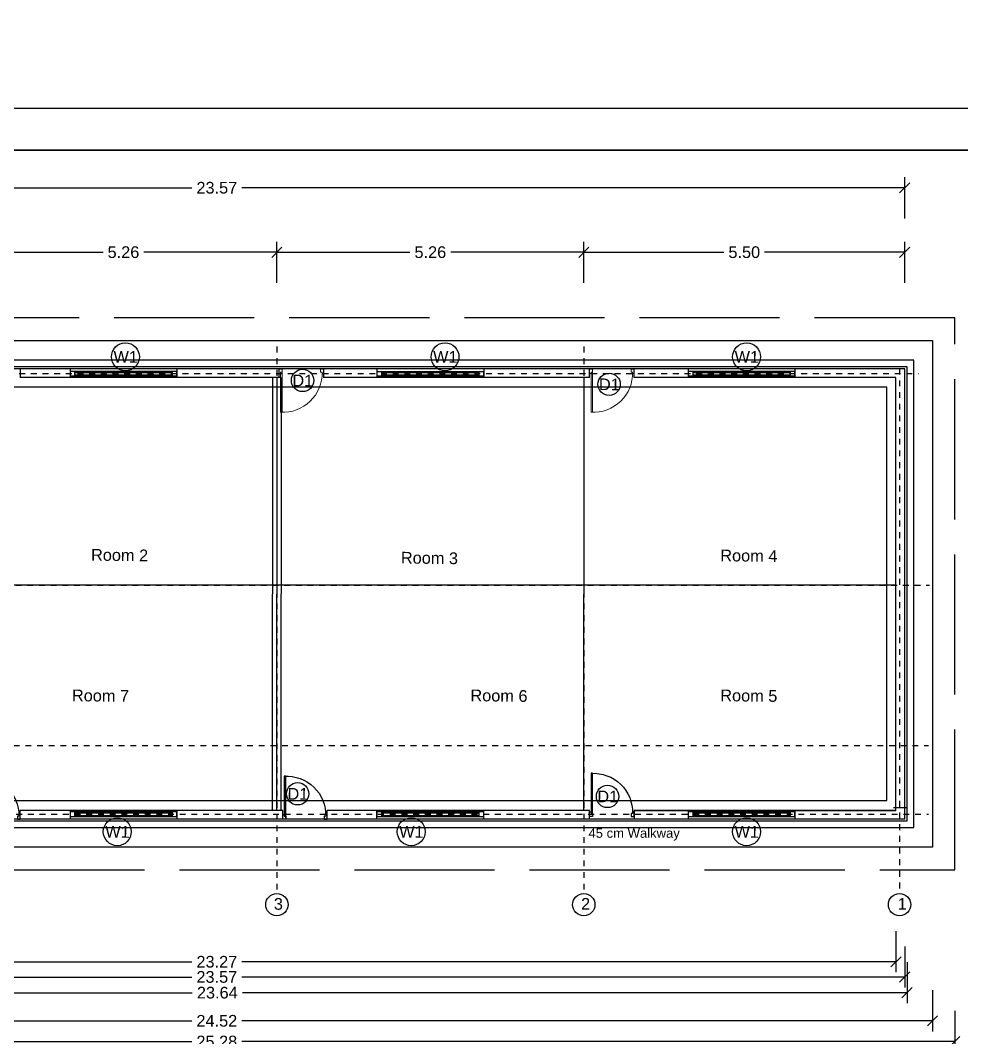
# Model space of a CAD drawing. Header units: metres. Extents: x 428 to 3974, y -4076 to 3914.
# Drawn here: x 1023.86 to 1039.99, y -4062.16 to -4044.74 of the extents above; entities that cross this region are included whole.
import ezdxf

# ---------------------------------------------------------------- set-up
doc = ezdxf.new("R2010")
doc.units = ezdxf.units.M
doc.header["$MEASUREMENT"] = 0
doc.header["$PDMODE"] = 2
doc.linetypes.add('ACAD_ISO02W100', pattern=[15, 12, -3])
doc.linetypes.add('DOT2', pattern=[0.125, 0, -0.125])
for name, color, linetype in [('Dimension', 7, 'Continuous'), ('Frame', 7, 'Continuous'), ('projected_site_clearence', 150, 'Continuous'), ('Truss', 202, 'Continuous'), ('wall', 150, 'Continuous'), ('window', 2, 'Continuous')]:
    doc.layers.add(name, color=color, linetype=linetype)
doc.layers.add('Doors', color=3, linetype='Continuous', lineweight=20)
doc.styles.add('labor camp', font='arial.ttf')
doc.dimstyles.new('1@100', dxfattribs={"dimtxt": 0.2, "dimasz": 0.175, "dimexe": 0.18, "dimexo": 0.0625, "dimgap": 0.09, "dimtad": 0, "dimtih": 1, "dimtoh": 1, "dimzin": 0, "dimdsep": 46, "dimtxsty": 'labor camp', "dimblk": 'OBLIQUE', "dimcen": 0.09, "dimadec": 0, "dimazin": 0, "dimtfac": 1, "dimtofl": 0, "dimtmove": 1, "dimatfit": 3, "dimfxl": 0.525, "dimfxlon": 1, "dimtolj": 1, "dimtzin": 0, "dimarcsym": 0})

# ---------------------------------------------------------------- blocks, each defined once
blk = doc.blocks.new('*U19')
at = {"layer": 'Doors', "color": 202}
for p, q in [((-0.737, -0.076), (-0.737, -0.051)), ((-0.711, -0.051), (-0.737, -0.051)), ((-0.737, -0.051), (-0.737, -0.076)), ((-0.025, -0.051), (-0.051, -0.051)), ((-0.025, -0.076), (-0.025, -0.051)), ((-0.025, -0.076), (-0.025, -0.076))]:
    blk.add_line(p, q, dxfattribs=at)
for points in [[(-0.711, -0.051), (-0.711, 0), (-0.762, 0), (-0.762, -0.076), (-0.737, -0.076)], [(-0.051, -0.051), (-0.051, 0), (0, 0), (0, -0.076), (-0.025, -0.076)], [(-0.051, -0.025), (-0.051, -0.737), (-0.025, -0.737), (-0.025, -0.076)]]:
    blk.add_lwpolyline(points, dxfattribs=at)
blk.add_arc((-0.068, -0.069), 0.669, 178.4805, 273.6311, dxfattribs=at)
blk = doc.blocks.new('_Oblique')
at = {"color": 0, "linetype": 'ByBlock', "lineweight": -2}
blk.add_line((-0.5, -0.5), (0.5, 0.5), dxfattribs=at)
blk = doc.blocks.new('*D47')
at = {"layer": 'Defpoints', "color": 0, "transparency": 16777216}
for p in [(1039.486, -4050.22), (1039.486, -4058.892), (1042.875, -4058.892)]:
    blk.add_point(p, dxfattribs=at)
at = {"layer": 'window', "color": 0, "lineweight": -2, "transparency": 16777216}
for p, q in [((1042.35, -4050.22), (1043.055, -4050.22)), ((1042.875, -4050.22), (1042.875, -4054.364)), ((1042.875, -4058.892), (1042.875, -4054.748)), ((1042.35, -4058.892), (1043.055, -4058.892))]:
    blk.add_line(p, q, dxfattribs=at)
at = {"layer": 'window', "color": 0, "lineweight": -2, "transparency": 16777216, "xscale": 0.175, "yscale": 0.175, "zscale": 0.175}
for p, rotation in [((1042.875, -4050.22), 90), ((1042.875, -4058.892), 270)]:
    blk.add_blockref('_Oblique', p, dxfattribs=dict(at, rotation=rotation))
at = {"layer": 'window', "color": 0, "transparency": 16777216, "insert": (1042.875, -4054.556), "char_height": 0.2, "attachment_point": 5, "style": 'labor camp'}
blk.add_mtext('\\A1;8.67', dxfattribs=at)
blk = doc.blocks.new('*D31')
at = {"layer": 'Defpoints', "color": 0, "transparency": 16777216}
for p in [(1033.512, -4048.706), (1033.512, -4050.701), (1039.011, -4050.701)]:
    blk.add_point(p, dxfattribs=at)
at = {"layer": 'wall', "color": 0, "lineweight": -2, "transparency": 16777216}
for p, q in [((1033.512, -4049.231), (1033.512, -4048.526)), ((1039.011, -4049.231), (1039.011, -4048.526)), ((1033.512, -4048.706), (1035.912, -4048.706)), ((1039.011, -4048.706), (1036.611, -4048.706))]:
    blk.add_line(p, q, dxfattribs=at)
at = {"layer": 'wall', "color": 0, "lineweight": -2, "transparency": 16777216, "xscale": 0.175, "yscale": 0.175, "zscale": 0.175, "rotation": 180}
blk.add_blockref('_Oblique', (1033.512, -4048.706), dxfattribs=at)
at = {"layer": 'wall', "color": 0, "lineweight": -2, "transparency": 16777216, "xscale": 0.175, "yscale": 0.175, "zscale": 0.175}
blk.add_blockref('_Oblique', (1039.011, -4048.706), dxfattribs=at)
at = {"layer": 'wall', "color": 0, "transparency": 16777216, "insert": (1036.262, -4048.706), "char_height": 0.2, "attachment_point": 5, "style": 'labor camp'}
blk.add_mtext('\\A1;5.50', dxfattribs=at)
blk = doc.blocks.new('*D32')
at = {"layer": 'Defpoints', "color": 0, "transparency": 16777216}
for p in [(1028.254, -4048.706), (1028.254, -4050.701), (1033.512, -4050.701)]:
    blk.add_point(p, dxfattribs=at)
at = {"layer": 'wall', "color": 0, "lineweight": -2, "transparency": 16777216}
for p, q in [((1028.254, -4049.231), (1028.254, -4048.526)), ((1033.512, -4049.231), (1033.512, -4048.526)), ((1028.254, -4048.706), (1030.533, -4048.706)), ((1033.512, -4048.706), (1031.233, -4048.706))]:
    blk.add_line(p, q, dxfattribs=at)
at = {"layer": 'wall', "color": 0, "lineweight": -2, "transparency": 16777216, "xscale": 0.175, "yscale": 0.175, "zscale": 0.175, "rotation": 180}
blk.add_blockref('_Oblique', (1028.254, -4048.706), dxfattribs=at)
at = {"layer": 'wall', "color": 0, "lineweight": -2, "transparency": 16777216, "xscale": 0.175, "yscale": 0.175, "zscale": 0.175}
blk.add_blockref('_Oblique', (1033.512, -4048.706), dxfattribs=at)
at = {"layer": 'wall', "color": 0, "transparency": 16777216, "insert": (1030.883, -4048.706), "char_height": 0.2, "attachment_point": 5, "style": 'labor camp'}
blk.add_mtext('\\A1;5.26', dxfattribs=at)
blk = doc.blocks.new('*D48')
at = {"layer": 'Defpoints', "color": 0, "transparency": 16777216}
for p in [(1022.996, -4048.706), (1022.996, -4050.657), (1028.254, -4050.701)]:
    blk.add_point(p, dxfattribs=at)
at = {"layer": 'wall', "color": 0, "lineweight": -2, "transparency": 16777216}
for p, q in [((1022.996, -4049.231), (1022.996, -4048.526)), ((1028.254, -4049.231), (1028.254, -4048.526)), ((1022.996, -4048.706), (1025.275, -4048.706)), ((1028.254, -4048.706), (1025.975, -4048.706))]:
    blk.add_line(p, q, dxfattribs=at)
at = {"layer": 'wall', "color": 0, "lineweight": -2, "transparency": 16777216, "xscale": 0.175, "yscale": 0.175, "zscale": 0.175, "rotation": 180}
blk.add_blockref('_Oblique', (1022.996, -4048.706), dxfattribs=at)
at = {"layer": 'wall', "color": 0, "lineweight": -2, "transparency": 16777216, "xscale": 0.175, "yscale": 0.175, "zscale": 0.175}
blk.add_blockref('_Oblique', (1028.254, -4048.706), dxfattribs=at)
at = {"layer": 'wall', "color": 0, "transparency": 16777216, "insert": (1025.625, -4048.706), "char_height": 0.2, "attachment_point": 5, "style": 'labor camp'}
blk.add_mtext('\\A1;5.26', dxfattribs=at)
blk = doc.blocks.new('*D33')
at = {"layer": 'Defpoints', "color": 0, "transparency": 16777216}
for p in [(1015.439, -4047.603), (1015.439, -4050.701), (1039.011, -4050.701)]:
    blk.add_point(p, dxfattribs=at)
at = {"layer": 'wall', "color": 0, "lineweight": -2, "transparency": 16777216}
for p, q in [((1015.439, -4048.128), (1015.439, -4047.423)), ((1039.011, -4048.128), (1039.011, -4047.423)), ((1015.439, -4047.603), (1026.796, -4047.603)), ((1039.011, -4047.603), (1027.655, -4047.603))]:
    blk.add_line(p, q, dxfattribs=at)
at = {"layer": 'wall', "color": 0, "lineweight": -2, "transparency": 16777216, "xscale": 0.175, "yscale": 0.175, "zscale": 0.175, "rotation": 180}
blk.add_blockref('_Oblique', (1015.439, -4047.603), dxfattribs=at)
at = {"layer": 'wall', "color": 0, "lineweight": -2, "transparency": 16777216, "xscale": 0.175, "yscale": 0.175, "zscale": 0.175}
blk.add_blockref('_Oblique', (1039.011, -4047.603), dxfattribs=at)
at = {"layer": 'wall', "color": 0, "transparency": 16777216, "insert": (1027.225, -4047.603), "char_height": 0.2, "attachment_point": 5, "style": 'labor camp'}
blk.add_mtext('\\A1;23.57', dxfattribs=at)
blk = doc.blocks.new('*D52')
at = {"layer": 'Defpoints', "color": 0, "transparency": 16777216}
for p in [(1038.861, -4050.851), (1041.039, -4050.851), (1038.861, -4058.267)]:
    blk.add_point(p, dxfattribs=at)
at = {"layer": 'wall', "color": 0, "lineweight": -2, "transparency": 16777216}
for p, q in [((1040.514, -4050.851), (1041.219, -4050.851)), ((1041.039, -4050.851), (1041.039, -4054.369)), ((1041.039, -4058.267), (1041.039, -4054.749)), ((1040.514, -4058.267), (1041.219, -4058.267))]:
    blk.add_line(p, q, dxfattribs=at)
at = {"layer": 'wall', "color": 0, "lineweight": -2, "transparency": 16777216, "xscale": 0.175, "yscale": 0.175, "zscale": 0.175}
for p, rotation in [((1041.039, -4050.851), 90), ((1041.039, -4058.267), 270)]:
    blk.add_blockref('_Oblique', p, dxfattribs=dict(at, rotation=rotation))
at = {"layer": 'wall', "color": 0, "transparency": 16777216, "insert": (1041.039, -4054.559), "char_height": 0.2, "attachment_point": 5, "style": 'labor camp'}
blk.add_mtext('\\A1;7.42', dxfattribs=at)
blk = doc.blocks.new('*D53')
at = {"layer": 'Defpoints', "color": 0, "transparency": 16777216}
for p in [(1039.011, -4050.701), (1039.011, -4058.417), (1041.955, -4058.417)]:
    blk.add_point(p, dxfattribs=at)
at = {"layer": 'wall', "color": 0, "lineweight": -2, "transparency": 16777216}
for p, q in [((1041.43, -4050.701), (1042.135, -4050.701)), ((1041.955, -4050.701), (1041.955, -4054.369)), ((1041.955, -4058.417), (1041.955, -4054.749)), ((1041.43, -4058.417), (1042.135, -4058.417))]:
    blk.add_line(p, q, dxfattribs=at)
at = {"layer": 'wall', "color": 0, "lineweight": -2, "transparency": 16777216, "xscale": 0.175, "yscale": 0.175, "zscale": 0.175}
for p, rotation in [((1041.955, -4050.701), 90), ((1041.955, -4058.417), 270)]:
    blk.add_blockref('_Oblique', p, dxfattribs=dict(at, rotation=rotation))
at = {"layer": 'wall', "color": 0, "transparency": 16777216, "insert": (1041.955, -4054.559), "char_height": 0.2, "attachment_point": 5, "style": 'labor camp'}
blk.add_mtext('\\A1;7.72', dxfattribs=at)
blk = doc.blocks.new('*D54')
at = {"layer": 'Defpoints', "color": 0, "transparency": 16777216}
for p in [(1015.589, 3913.543), (1038.861, -4058.267), (1015.589, -4060.857)]:
    blk.add_point(p, dxfattribs=at)
at = {"layer": 'wall', "color": 0, "lineweight": -2, "transparency": 16777216}
for p, q in [((1015.589, -4060.332), (1015.589, -4061.037)), ((1038.861, -4060.332), (1038.861, -4061.037)), ((1015.589, -4060.857), (1026.796, -4060.857)), ((1038.861, -4060.857), (1027.655, -4060.857))]:
    blk.add_line(p, q, dxfattribs=at)
at = {"layer": 'wall', "color": 0, "lineweight": -2, "transparency": 16777216, "xscale": 0.175, "yscale": 0.175, "zscale": 0.175, "rotation": 180}
blk.add_blockref('_Oblique', (1015.589, -4060.857), dxfattribs=at)
at = {"layer": 'wall', "color": 0, "lineweight": -2, "transparency": 16777216, "xscale": 0.175, "yscale": 0.175, "zscale": 0.175}
blk.add_blockref('_Oblique', (1038.861, -4060.857), dxfattribs=at)
at = {"layer": 'wall', "color": 0, "transparency": 16777216, "insert": (1027.225, -4060.857), "char_height": 0.2, "attachment_point": 5, "style": 'labor camp'}
blk.add_mtext('\\A1;23.27', dxfattribs=at)
blk = doc.blocks.new('*D34')
at = {"layer": 'Defpoints', "color": 0, "transparency": 16777216}
for p in [(1015.414, -4058.442), (1039.051, -4058.442), (1015.414, -4061.386)]:
    blk.add_point(p, dxfattribs=at)
at = {"layer": 'wall', "color": 0, "lineweight": -2, "transparency": 16777216}
for p, q in [((1015.414, -4060.861), (1015.414, -4061.566)), ((1039.051, -4060.861), (1039.051, -4061.566)), ((1015.414, -4061.386), (1026.804, -4061.386)), ((1039.051, -4061.386), (1027.662, -4061.386))]:
    blk.add_line(p, q, dxfattribs=at)
at = {"layer": 'wall', "color": 0, "lineweight": -2, "transparency": 16777216, "xscale": 0.175, "yscale": 0.175, "zscale": 0.175, "rotation": 180}
blk.add_blockref('_Oblique', (1015.414, -4061.386), dxfattribs=at)
at = {"layer": 'wall', "color": 0, "lineweight": -2, "transparency": 16777216, "xscale": 0.175, "yscale": 0.175, "zscale": 0.175}
blk.add_blockref('_Oblique', (1039.051, -4061.386), dxfattribs=at)
at = {"layer": 'wall', "color": 0, "transparency": 16777216, "insert": (1027.233, -4061.386), "char_height": 0.2, "attachment_point": 5, "style": 'labor camp'}
blk.add_mtext('\\A1;23.64', dxfattribs=at)
blk = doc.blocks.new('*D55')
at = {"layer": 'Defpoints', "color": 0, "transparency": 16777216}
for p in [(1014.964, -4058.892), (1039.486, -4058.892), (1014.964, -4061.868)]:
    blk.add_point(p, dxfattribs=at)
at = {"layer": 'wall', "color": 0, "lineweight": -2, "transparency": 16777216}
for p, q in [((1014.964, -4061.343), (1014.964, -4062.048)), ((1039.486, -4061.343), (1039.486, -4062.048)), ((1014.964, -4061.868), (1026.797, -4061.868)), ((1039.486, -4061.868), (1027.653, -4061.868))]:
    blk.add_line(p, q, dxfattribs=at)
at = {"layer": 'wall', "color": 0, "lineweight": -2, "transparency": 16777216, "xscale": 0.175, "yscale": 0.175, "zscale": 0.175, "rotation": 180}
blk.add_blockref('_Oblique', (1014.964, -4061.868), dxfattribs=at)
at = {"layer": 'wall', "color": 0, "lineweight": -2, "transparency": 16777216, "xscale": 0.175, "yscale": 0.175, "zscale": 0.175}
blk.add_blockref('_Oblique', (1039.486, -4061.868), dxfattribs=at)
at = {"layer": 'wall', "color": 0, "transparency": 16777216, "insert": (1027.225, -4061.868), "char_height": 0.2, "attachment_point": 5, "style": 'labor camp'}
blk.add_mtext('\\A1;24.52', dxfattribs=at)
blk = doc.blocks.new('*D56')
at = {"layer": 'Defpoints', "color": 0, "transparency": 16777216}
for p in [(1014.583, -4059.281), (1039.867, -4059.281), (1014.583, -4062.223)]:
    blk.add_point(p, dxfattribs=at)
at = {"layer": 'wall', "color": 0, "lineweight": -2, "transparency": 16777216}
for p, q in [((1014.583, -4061.698), (1014.583, -4062.403)), ((1039.867, -4061.698), (1039.867, -4062.403)), ((1014.583, -4062.223), (1026.796, -4062.223)), ((1039.867, -4062.223), (1027.655, -4062.223))]:
    blk.add_line(p, q, dxfattribs=at)
at = {"layer": 'wall', "color": 0, "lineweight": -2, "transparency": 16777216, "xscale": 0.175, "yscale": 0.175, "zscale": 0.175, "rotation": 180}
blk.add_blockref('_Oblique', (1014.583, -4062.223), dxfattribs=at)
at = {"layer": 'wall', "color": 0, "lineweight": -2, "transparency": 16777216, "xscale": 0.175, "yscale": 0.175, "zscale": 0.175}
blk.add_blockref('_Oblique', (1039.867, -4062.223), dxfattribs=at)
at = {"layer": 'wall', "color": 0, "transparency": 16777216, "insert": (1027.225, -4062.223), "char_height": 0.2, "attachment_point": 5, "style": 'labor camp'}
blk.add_mtext('\\A1;25.28', dxfattribs=at)
blk = doc.blocks.new('*D57')
at = {"layer": 'Defpoints', "color": 0, "transparency": 16777216}
for p in [(1015.439, -4058.417), (1039.011, -4058.417), (1015.439, -4061.117)]:
    blk.add_point(p, dxfattribs=at)
at = {"layer": 'wall', "color": 0, "lineweight": -2, "transparency": 16777216}
for p, q in [((1015.439, -4060.592), (1015.439, -4061.297)), ((1039.011, -4060.592), (1039.011, -4061.297)), ((1015.439, -4061.117), (1026.796, -4061.117)), ((1039.011, -4061.117), (1027.655, -4061.117))]:
    blk.add_line(p, q, dxfattribs=at)
at = {"layer": 'wall', "color": 0, "lineweight": -2, "transparency": 16777216, "xscale": 0.175, "yscale": 0.175, "zscale": 0.175, "rotation": 180}
blk.add_blockref('_Oblique', (1015.439, -4061.117), dxfattribs=at)
at = {"layer": 'wall', "color": 0, "lineweight": -2, "transparency": 16777216, "xscale": 0.175, "yscale": 0.175, "zscale": 0.175}
blk.add_blockref('_Oblique', (1039.011, -4061.117), dxfattribs=at)
at = {"layer": 'wall', "color": 0, "transparency": 16777216, "insert": (1027.225, -4061.117), "char_height": 0.2, "attachment_point": 5, "style": 'labor camp'}
blk.add_mtext('\\A1;23.57', dxfattribs=at)
blk = doc.blocks.new('*D58')
at = {"layer": 'Defpoints', "color": 0, "transparency": 16777216}
for p in [(1039.867, -4049.832), (1039.867, -4059.281), (1044.5, -4059.281)]:
    blk.add_point(p, dxfattribs=at)
at = {"layer": 'wall', "color": 0, "lineweight": -2, "transparency": 16777216}
for p, q in [((1043.975, -4049.832), (1044.68, -4049.832)), ((1044.5, -4049.832), (1044.5, -4054.364)), ((1044.5, -4059.281), (1044.5, -4054.748)), ((1043.975, -4059.281), (1044.68, -4059.281))]:
    blk.add_line(p, q, dxfattribs=at)
at = {"layer": 'wall', "color": 0, "lineweight": -2, "transparency": 16777216, "xscale": 0.175, "yscale": 0.175, "zscale": 0.175}
for p, rotation in [((1044.5, -4049.832), 90), ((1044.5, -4059.281), 270)]:
    blk.add_blockref('_Oblique', p, dxfattribs=dict(at, rotation=rotation))
at = {"layer": 'wall', "color": 0, "transparency": 16777216, "insert": (1044.5, -4054.556), "char_height": 0.2, "attachment_point": 5, "style": 'labor camp'}
blk.add_mtext('\\A1;9.45', dxfattribs=at)

msp = doc.modelspace()

# ---------------------------------------------------------------- linework, layer by layer
at = {"layer": 'Defpoints', "color": 3}
msp.add_lwpolyline([(1051.435, -4075.944), (1051.435, -4046.244), (1009.435, -4046.244), (1009.435, -4075.944)], close=True, dxfattribs=at)
at = {"layer": 'Defpoints', "color": 1}
msp.add_lwpolyline([(1015.299, -4058.557), (1039.166, -4058.557), (1039.166, -4050.555), (1015.299, -4050.555)], close=True, dxfattribs=at)
at = {"layer": 'Defpoints', "color": 0}
for points in [[(1028.178, -4050.851), (1028.174, -4058.267)], [(1028.328, -4050.851), (1028.324, -4058.267)]]:
    msp.add_lwpolyline(points, dxfattribs=at)
msp.add_lwpolyline([(1015.759, -4058.097), (1038.706, -4058.097), (1038.706, -4051.015), (1015.759, -4051.015)], close=True, dxfattribs=at)
at = {"layer": 'Dimension'}
for centre, radius in [((1025.659, -4050.497), 0.239), ((1031.135, -4050.497), 0.239), ((1036.301, -4050.497), 0.239), ((1028.694, -4050.902), 0.191), ((1033.946, -4050.968), 0.191), ((1028.61, -4057.98), 0.191), ((1033.919, -4058.025), 0.191), ((1025.519, -4058.63), 0.239), ((1030.555, -4058.63), 0.239), ((1036.301, -4058.63), 0.239)]:
    msp.add_circle(centre, radius, dxfattribs=at)
at = {"layer": 'Dimension', "color": 8}
for centre in [(1028.254, -4059.878), (1033.512, -4059.878), (1038.922, -4059.878)]:
    msp.add_circle(centre, 0.191, dxfattribs=at)
at = {"layer": 'Frame', "color": 6, "linetype": 'Continuous', "lineweight": 35}
msp.add_line((1050.696, -4046.956), (1010.235, -4046.956), dxfattribs=at)
at = {"layer": 'projected_site_clearence', "linetype": 'ACAD_ISO02W100', "ltscale": 0.2}
for p, q in [((1039.867, -4049.832), (1014.583, -4049.832)), ((1039.867, -4059.281), (1039.867, -4049.832)), ((1039.874, -4050.22), (1039.867, -4050.22)), ((1014.583, -4059.281), (1039.867, -4059.281))]:
    msp.add_line(p, q, dxfattribs=at)
at = {"layer": 'Truss', "color": 8, "linetype": 'DOT2', "ltscale": 0.1}
for p, q in [((1028.254, -4050.321), (1028.254, -4059.687)), ((1033.512, -4050.321), (1033.512, -4059.687)), ((1038.922, -4050.701), (1038.922, -4059.687)), ((1015.439, -4050.784), (1039.247, -4050.784)), ((1014.379, -4054.408), (1039.435, -4054.408)), ((1017.544, -4057.153), (1039.417, -4057.153)), ((1014.389, -4058.328), (1039.417, -4058.328))]:
    msp.add_line(p, q, dxfattribs=at)
at = {"layer": 'wall', "color": 0}
for p, q in [((1023.858, -4050.701), (1023.858, -4050.851)), ((1024.711, -4050.701), (1024.711, -4050.851)), ((1026.54, -4050.701), (1026.54, -4050.851)), ((1028.292, -4050.851), (1028.292, -4050.701)), ((1029.054, -4050.701), (1029.054, -4050.851)), ((1029.969, -4050.701), (1029.969, -4050.851)), ((1031.797, -4050.701), (1031.797, -4050.851)), ((1033.612, -4050.851), (1033.612, -4050.701)), ((1034.374, -4050.851), (1034.374, -4050.701)), ((1035.303, -4050.701), (1035.303, -4050.851)), ((1037.131, -4050.701), (1037.131, -4050.851)), ((1038.861, -4054.408), (1017.813, -4054.408)), ((1023.858, -4058.417), (1023.858, -4058.267)), ((1028.354, -4058.267), (1023.858, -4058.267)), ((1024.711, -4058.267), (1024.711, -4058.417)), ((1026.54, -4058.267), (1026.54, -4058.417)), ((1033.612, -4058.267), (1029.116, -4058.267)), ((1029.116, -4058.417), (1029.116, -4058.267)), ((1029.969, -4058.417), (1029.969, -4058.267)), ((1031.797, -4058.417), (1031.797, -4058.267)), ((1033.612, -4058.417), (1033.612, -4058.267)), ((1034.374, -4058.267), (1038.861, -4058.267)), ((1034.374, -4058.267), (1034.374, -4058.417)), ((1035.303, -4058.267), (1035.303, -4058.417)), ((1037.131, -4058.267), (1037.131, -4058.417)), ((1038.821, -4058.212), (1039.051, -4058.212))]:
    msp.add_line(p, q, dxfattribs=at)
for points in [[(1039.486, -4050.22), (1039.486, -4058.892), (1014.964, -4058.892), (1014.964, -4050.22)], [(1015.414, -4058.442), (1039.051, -4058.442), (1039.051, -4050.67), (1015.414, -4050.67)]]:
    msp.add_lwpolyline(points, close=True, dxfattribs=at)
at = {"layer": 'wall', "color": 1}
msp.add_lwpolyline([(1015.299, -4058.557), (1039.166, -4058.557), (1039.166, -4050.555), (1015.299, -4050.555)], close=True, dxfattribs=at)
msp.add_lwpolyline([(1015.299, -4058.557), (1039.166, -4058.557), (1039.166, -4050.555), (1015.299, -4050.555)], close=True, dxfattribs=at)
at = {"layer": 'wall'}
for points in [[(1028.253, -4050.851), (1028.249, -4058.267)], [(1033.512, -4050.851), (1033.507, -4058.267)]]:
    msp.add_lwpolyline(points, dxfattribs=at)
at = {"layer": 'window', "color": 0}
for p, q in [((1039.011, -4050.701), (1015.439, -4050.701)), ((1039.011, -4058.417), (1039.011, -4050.701)), ((1028.292, -4050.851), (1023.858, -4050.851)), ((1028.318, -4050.851), (1023.858, -4050.851)), ((1033.612, -4050.851), (1029.054, -4050.851)), ((1038.861, -4050.851), (1034.374, -4050.851)), ((1038.861, -4050.851), (1034.374, -4050.851)), ((1038.861, -4058.267), (1038.861, -4050.851)), ((1028.354, -4058.267), (1023.858, -4058.267)), ((1033.612, -4058.267), (1029.116, -4058.267)), ((1038.861, -4058.267), (1034.374, -4058.267)), ((1039.011, -4058.417), (1015.439, -4058.417))]:
    msp.add_line(p, q, dxfattribs=at)
at = {"layer": 'window', "color": 202}
for p, q in [((1024.711, -4050.746), (1024.711, -4050.822)), ((1026.54, -4050.746), (1024.711, -4050.746)), ((1024.711, -4050.822), (1026.54, -4050.822)), ((1024.787, -4050.746), (1024.787, -4050.822)), ((1024.787, -4050.763), (1026.463, -4050.763)), ((1024.787, -4050.805), (1026.463, -4050.805)), ((1026.463, -4050.822), (1026.463, -4050.746)), ((1026.54, -4050.822), (1026.54, -4050.746)), ((1029.969, -4050.746), (1029.969, -4050.822)), ((1029.969, -4050.746), (1031.721, -4050.746)), ((1029.969, -4050.822), (1031.797, -4050.822)), ((1030.045, -4050.746), (1030.045, -4050.822)), ((1030.045, -4050.763), (1031.721, -4050.763)), ((1030.045, -4050.805), (1031.721, -4050.805)), ((1031.721, -4050.822), (1031.721, -4050.746)), ((1031.721, -4050.746), (1031.797, -4050.746)), ((1031.797, -4050.822), (1031.797, -4050.746)), ((1035.303, -4050.746), (1035.303, -4050.822)), ((1037.131, -4050.746), (1035.303, -4050.746)), ((1035.303, -4050.822), (1037.131, -4050.822)), ((1035.379, -4050.746), (1035.379, -4050.822)), ((1035.379, -4050.763), (1037.055, -4050.763)), ((1035.379, -4050.805), (1037.055, -4050.805)), ((1037.055, -4050.822), (1037.055, -4050.746)), ((1037.131, -4050.822), (1037.131, -4050.746)), ((1024.711, -4058.29), (1024.711, -4058.366)), ((1026.54, -4058.29), (1024.711, -4058.29)), ((1024.711, -4058.366), (1026.54, -4058.366)), ((1024.787, -4058.29), (1024.787, -4058.366)), ((1024.787, -4058.307), (1026.463, -4058.307)), ((1024.787, -4058.349), (1026.463, -4058.349)), ((1026.463, -4058.366), (1026.463, -4058.29)), ((1026.54, -4058.366), (1026.54, -4058.29)), ((1029.969, -4058.29), (1029.969, -4058.366)), ((1031.797, -4058.29), (1029.969, -4058.29)), ((1029.969, -4058.366), (1031.797, -4058.366)), ((1030.045, -4058.29), (1030.045, -4058.366)), ((1030.045, -4058.307), (1031.721, -4058.307)), ((1030.045, -4058.349), (1031.721, -4058.349)), ((1031.721, -4058.366), (1031.721, -4058.29)), ((1031.797, -4058.366), (1031.797, -4058.29)), ((1035.303, -4058.29), (1035.303, -4058.366)), ((1037.131, -4058.29), (1035.303, -4058.29)), ((1035.303, -4058.366), (1037.131, -4058.366)), ((1035.379, -4058.29), (1035.379, -4058.366)), ((1035.379, -4058.307), (1037.055, -4058.307)), ((1035.379, -4058.349), (1037.055, -4058.349)), ((1037.055, -4058.366), (1037.055, -4058.29)), ((1037.131, -4058.366), (1037.131, -4058.29))]:
    msp.add_line(p, q, dxfattribs=at)
for points in [[(1023.122, -4057.678, -0.440795), (1023.833, -4058.364), (1023.807, -4058.364), (1023.807, -4058.414), (1023.858, -4058.414), (1023.858, -4058.338), (1023.833, -4058.338)], [(1028.379, -4057.679, -0.440795), (1029.091, -4058.365), (1029.065, -4058.365), (1029.065, -4058.416), (1029.116, -4058.416), (1029.116, -4058.339), (1029.091, -4058.339)], [(1033.637, -4057.63, -0.440795), (1034.348, -4058.315), (1034.323, -4058.315), (1034.323, -4058.366), (1034.374, -4058.366), (1034.374, -4058.29), (1034.348, -4058.29)]]:
    msp.add_lwpolyline(points, format="xyb", dxfattribs=at)
for points in [[(1028.405, -4058.39), (1028.405, -4057.679), (1028.379, -4057.679), (1028.379, -4058.339), (1028.379, -4058.365), (1028.405, -4058.365), (1028.405, -4058.416), (1028.354, -4058.416), (1028.354, -4058.339), (1028.379, -4058.339)], [(1033.663, -4058.34), (1033.663, -4057.629), (1033.637, -4057.629), (1033.637, -4058.29), (1033.637, -4058.315), (1033.663, -4058.315), (1033.663, -4058.366), (1033.612, -4058.366), (1033.612, -4058.29), (1033.637, -4058.29)]]:
    msp.add_lwpolyline(points, dxfattribs=at)
at = {"layer": 'window', "color": 0}
msp.add_lwpolyline([(1028.354, -4058.417), (1028.354, -4058.267)], dxfattribs=at)

# ---------------------------------------------------------------- block references
at = {"layer": 'Dimension', "color": 4, "xscale": -1}
for p in [(1028.292, -4050.708), (1033.612, -4050.708)]:
    msp.add_blockref('*U19', p, dxfattribs=at)

# ---------------------------------------------------------------- texts
at = {"layer": 'Dimension', "style": 'labor camp'}
for s, p in [('3', (1028.202, -4059.965)), ('2', (1033.466, -4059.965)), ('1', (1038.89, -4059.965))]:
    msp.add_text(s, height=0.2, dxfattribs=at).set_placement(p)
at = {"layer": 'Dimension', "char_height": 0.2, "attachment_point": 5, "rotation": 359.2971, "style": 'labor camp'}
for s, insert, width in [('\\A1;W1', (1025.663, -4050.497), 0.30787), ('\\A1;W1', (1031.139, -4050.497), 0.30787), ('\\A1;W1', (1036.305, -4050.497), 0.30787), ('\\A1;D1', (1028.698, -4050.903), 0.30787), ('\\A1;D1', (1033.95, -4050.969), 0.30787), ('\\A1;Room 2 ', (1025.559, -4053.894), 1.43025), ('\\A1;Room 3', (1030.868, -4053.943), 1.16702), ('\\A1;D1', (1028.614, -4057.981), 0.30787), ('\\A1;D1', (1033.923, -4058.026), 0.30787), ('\\A1;W1', (1025.523, -4058.631), 0.30787), ('\\A1;W1', (1030.559, -4058.631), 0.30787), ('\\A1;W1', (1036.305, -4058.631), 0.30787)]:
    msp.add_mtext(s, dxfattribs=dict(at, insert=insert, width=width))
for s, insert in [('\\A1;Room 4', (1036.34, -4053.904)), ('\\A1;Room 7', (1025.232, -4056.301)), ('\\A1;Room 6', (1032.059, -4056.301)), ('\\A1;Room 5', (1036.34, -4056.301))]:
    msp.add_mtext(s, dxfattribs=dict(at, insert=insert))
at = {"layer": 'Dimension', "insert": (1034.375, -4058.677), "char_height": 0.16, "width": 2.01775, "attachment_point": 5, "style": 'labor camp'}
msp.add_mtext('45 cm Walkway', dxfattribs=at)

# ---------------------------------------------------------------- dimensions: what is measured, and where the dimension line sits
at = {"layer": 'wall', "color": 0}
for base, p1, p2, angle, picture, middle in [((1015.589, -4060.857), (1038.861, -4058.267), (1015.589, 3913.543), 180, '*D54', (1027.225, -4060.857)), ((1015.439, -4047.603), (1039.011, -4050.701), (1015.439, -4050.701), 180, '*D33', (1027.225, -4047.603)), ((1022.996, -4048.706), (1028.254, -4050.701), (1022.996, -4050.657), 180, '*D48', (1025.625, -4048.706)), ((1028.254, -4048.706), (1033.512, -4050.701), (1028.254, -4050.701), 180, '*D32', (1030.883, -4048.706)), ((1033.512, -4048.706), (1039.011, -4050.701), (1033.512, -4050.701), 180, '*D31', (1036.262, -4048.706)), ((1044.5, -4059.281), (1039.867, -4049.832), (1039.867, -4059.281), 90, '*D58', (1044.5, -4054.556)), ((1041.955, -4058.417), (1039.011, -4050.701), (1039.011, -4058.417), 90, '*D53', (1041.955, -4054.559)), ((1041.039, -4050.851), (1038.861, -4058.267), (1038.861, -4050.851), 90, '*D52', (1041.039, -4054.559)), ((1015.414, -4061.386), (1039.051, -4058.442), (1015.414, -4058.442), 180, '*D34', (1027.233, -4061.386)), ((1015.439, -4061.117), (1039.011, -4058.417), (1015.439, -4058.417), 180, '*D57', (1027.225, -4061.117)), ((1014.964, -4061.868), (1039.486, -4058.892), (1014.964, -4058.892), 180, '*D55', (1027.225, -4061.868)), ((1014.583, -4062.223), (1039.867, -4059.281), (1014.583, -4059.281), 180, '*D56', (1027.225, -4062.223))]:
    dim = msp.add_linear_dim(base=base, p1=p1, p2=p2, angle=angle, dimstyle='1@100', dxfattribs=at)
    dim.commit()
    dim.dimension.update_dxf_attribs({"geometry": picture, "text_midpoint": middle})
at = {"layer": 'window', "color": 0}
dim = msp.add_aligned_dim(p1=(1039.486, -4050.22), p2=(1039.486, -4058.892), distance=3.388, dimstyle='1@100', dxfattribs=at)
dim.commit()
dim.dimension.update_dxf_attribs({"geometry": '*D47', "text_midpoint": (1042.875, -4054.556)})

doc.saveas('drawing.dxf')
